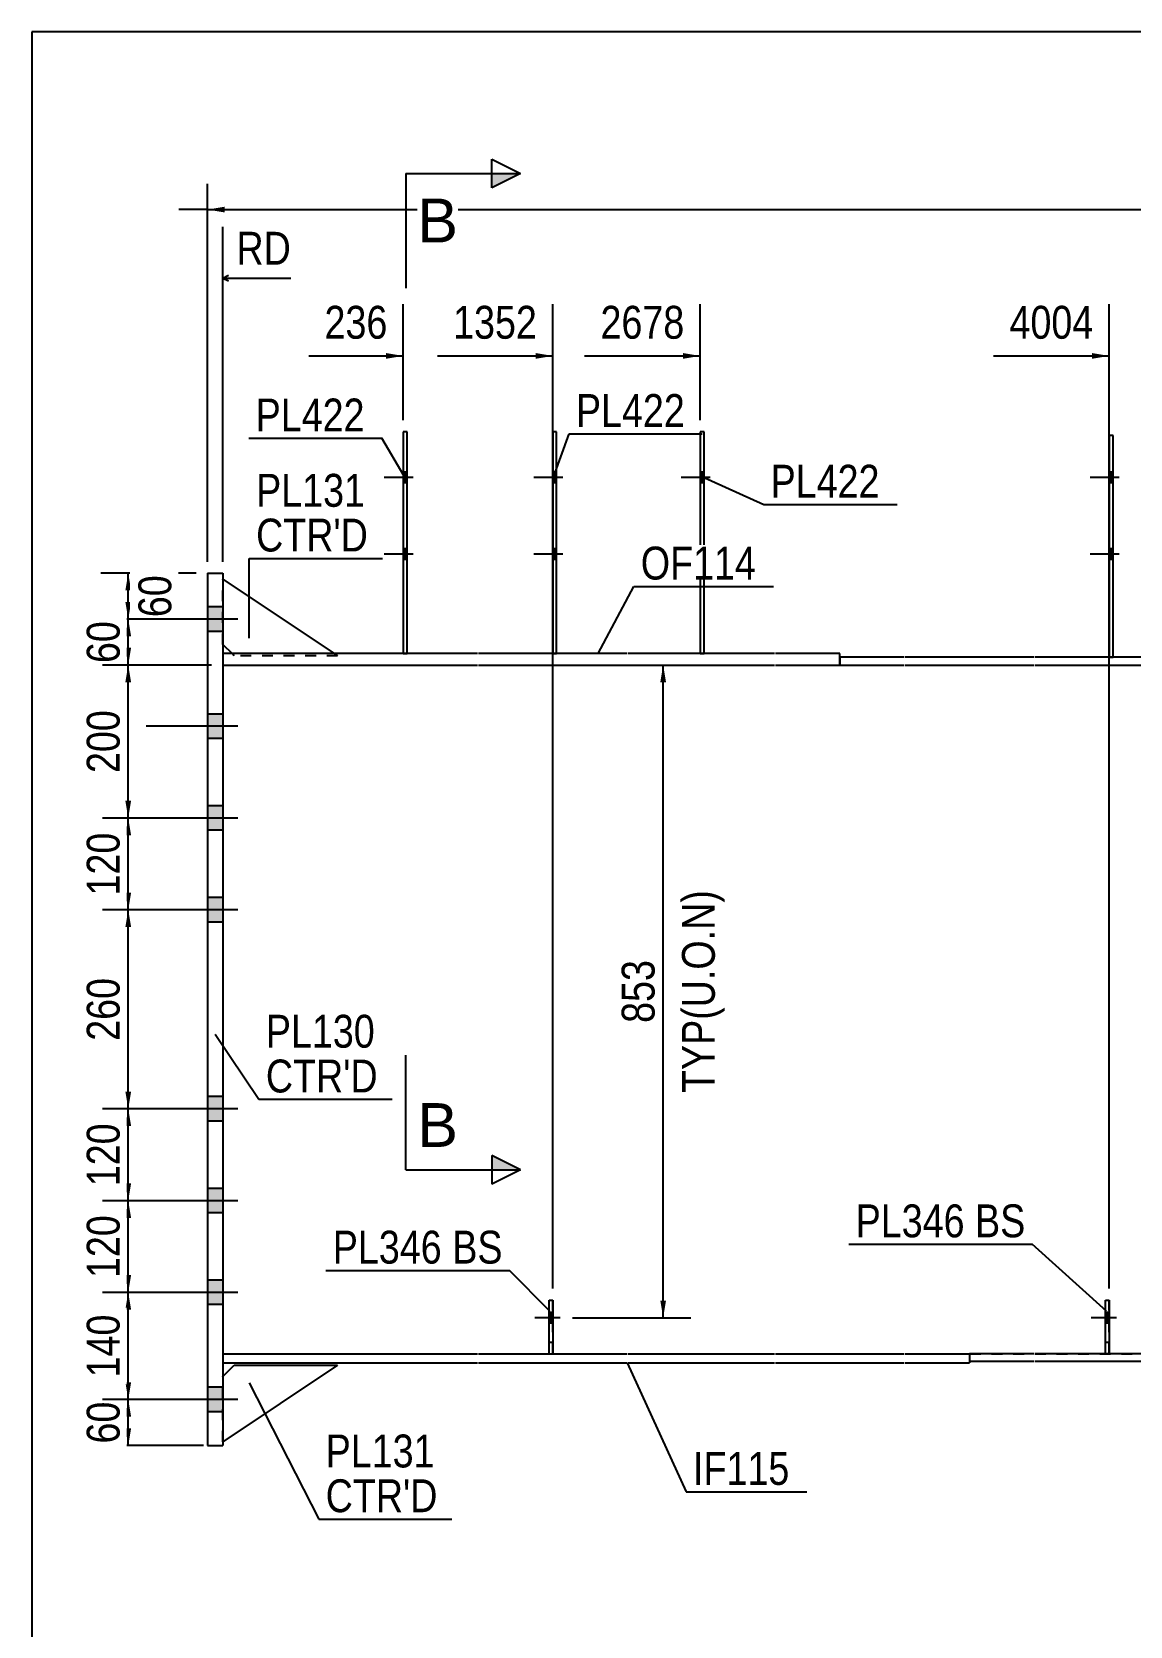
# Model space of a CAD drawing. Header units: millimetres. Extents: x -19 to 383, y -192 to 85.
# Drawn here: x -16.6 to 79, y -53.7 to 85.2 of the extents above; entities that cross this region are included whole.
import ezdxf

# ---------------------------------------------------------------- set-up
doc = ezdxf.new("R2010")
doc.units = ezdxf.units.MM
doc.linetypes.add('DXK_LINE_DOT1', pattern=[1.8814, 0.9407, -0.9407])
doc.linetypes.add('DXK_LINE_DOT2', pattern=[3.9198, 1.9599, -1.9599])
doc.styles.add('Arial', font='ARIAL.TTF', dxfattribs={"height": 0.2})
doc.styles.add('Arial Narrow', font='ARIALN.TTF', dxfattribs={"height": 0.2})

# ---------------------------------------------------------------- blocks, each defined once
blk = doc.blocks.new('Unknown-623515141-1211')
at = {"color": 5, "linetype": 'Continuous'}
for p, q in [((383.37, 85.16), (-16.63, 85.16)), ((-16.63, 85.16), (-16.63, -191.84))]:
    blk.add_line(p, q, dxfattribs=at)
blk = doc.blocks.new('Bolt-623515141-1239 - 1232')
at = {"linetype": 'Continuous'}
for points in [[(29.08, 45.87), (29.08, 46.8), (28.75, 46.8), (28.75, 45.87)], [(29.08, 45.87), (29.08, 46.8), (28.75, 46.8), (28.75, 45.87)], [(29.08, 39.2), (29.08, 40.13), (28.75, 40.13), (28.75, 39.2)], [(29.08, 39.2), (29.08, 40.13), (28.75, 40.13), (28.75, 39.2)]]:
    blk.add_hatch(color=3, dxfattribs=at).paths.add_polyline_path(points)
at = {"color": 3, "linetype": 'Continuous'}
for p, q in [((29.62, 46.33), (27.08, 46.33)), ((29.62, 46.33), (27.08, 46.33)), ((29.08, 46.8), (28.75, 46.8)), ((29.08, 46.8), (28.75, 46.8)), ((29.08, 45.87), (28.75, 45.87)), ((29.08, 45.87), (28.75, 45.87)), ((29.62, 39.67), (27.08, 39.67)), ((29.62, 39.67), (27.08, 39.67)), ((29.08, 40.13), (28.75, 40.13)), ((29.08, 40.13), (28.75, 40.13)), ((29.08, 39.2), (28.75, 39.2)), ((29.08, 39.2), (28.75, 39.2))]:
    blk.add_line(p, q, dxfattribs=at)
blk = doc.blocks.new('Part-623515141-1765 - 1232')
at = {"color": 2, "linetype": 'Continuous'}
for p, q in [((41.92, 50.33), (41.58, 50.33)), ((41.58, 50.33), (41.58, 31)), ((41.92, 31), (41.92, 50.33))]:
    blk.add_line(p, q, dxfattribs=at)
at = {"color": 7, "linetype": 'DXK_LINE_DOT1'}
blk.add_line((41.58, 31), (41.92, 31), dxfattribs=at)
blk = doc.blocks.new('Part-623515141-1701 - 1232')
at = {"color": 7, "linetype": 'DXK_LINE_DOT1'}
for p, q in [((76.88, -30), (76.88, -25.33)), ((76.88, -25.33), (77.22, -25.33)), ((77.22, -30), (77.22, -25.33))]:
    blk.add_line(p, q, dxfattribs=at)
blk = doc.blocks.new('Bolt-623515141-1238 - 1232')
at = {"linetype": 'Continuous'}
for points in [[(77.55, 45.87), (77.55, 46.8), (77.22, 46.8), (77.22, 45.87)], [(77.55, 45.87), (77.55, 46.8), (77.22, 46.8), (77.22, 45.87)], [(77.55, 39.2), (77.55, 40.13), (77.22, 40.13), (77.22, 39.2)], [(77.55, 39.2), (77.55, 40.13), (77.22, 40.13), (77.22, 39.2)]]:
    blk.add_hatch(color=3, dxfattribs=at).paths.add_polyline_path(points)
at = {"color": 3, "linetype": 'Continuous'}
for p, q in [((78.08, 46.33), (75.55, 46.33)), ((78.08, 46.33), (75.55, 46.33)), ((77.55, 46.8), (77.22, 46.8)), ((77.55, 46.8), (77.22, 46.8)), ((77.55, 45.87), (77.22, 45.87)), ((77.55, 45.87), (77.22, 45.87)), ((78.08, 39.67), (75.55, 39.67)), ((78.08, 39.67), (75.55, 39.67)), ((77.55, 40.13), (77.22, 40.13)), ((77.55, 40.13), (77.22, 40.13)), ((77.55, 39.2), (77.22, 39.2)), ((77.55, 39.2), (77.22, 39.2))]:
    blk.add_line(p, q, dxfattribs=at)
blk = doc.blocks.new('Bolt-623515141-1240 - 1232')
at = {"linetype": 'Continuous'}
for points in [[(-1.33, 35.07), (-1.33, 32.93), (0, 32.93), (0, 35.07)], [(-1.33, 35.07), (-1.33, 32.93), (0, 32.93), (0, 35.07)], [(-1.33, 25.73), (-1.33, 23.6), (0, 23.6), (0, 25.73)], [(-1.33, 25.73), (-1.33, 23.6), (0, 23.6), (0, 25.73)], [(-1.33, 17.73), (-1.33, 15.6), (0, 15.6), (0, 17.73)], [(-1.33, 17.73), (-1.33, 15.6), (0, 15.6), (0, 17.73)], [(-1.33, 9.73), (-1.33, 7.6), (0, 7.6), (0, 9.73)], [(-1.33, 9.73), (-1.33, 7.6), (0, 7.6), (0, 9.73)], [(-1.33, -7.6), (-1.33, -9.73), (0, -9.73), (0, -7.6)], [(-1.33, -7.6), (-1.33, -9.73), (0, -9.73), (0, -7.6)], [(-1.33, -15.6), (-1.33, -17.73), (0, -17.73), (0, -15.6)], [(-1.33, -15.6), (-1.33, -17.73), (0, -17.73), (0, -15.6)], [(-1.33, -23.6), (-1.33, -25.73), (0, -25.73), (0, -23.6)], [(-1.33, -23.6), (-1.33, -25.73), (0, -25.73), (0, -23.6)], [(-1.33, -32.93), (-1.33, -35.07), (0, -35.07), (0, -32.93)], [(-1.33, -32.93), (-1.33, -35.07), (0, -35.07), (0, -32.93)]]:
    blk.add_hatch(color=3, dxfattribs=at).paths.add_polyline_path(points)
at = {"color": 3, "linetype": 'Continuous'}
for p, q in [((0, 35.07), (-1.33, 35.07)), ((0, 35.07), (-1.33, 35.07)), ((1.32, 34), (-6.67, 34)), ((1.32, 34), (-6.67, 34)), ((0, 32.93), (-1.33, 32.93)), ((0, 32.93), (-1.33, 32.93)), ((0, 25.73), (-1.33, 25.73)), ((0, 25.73), (-1.33, 25.73)), ((1.32, 24.67), (-6.67, 24.67)), ((1.32, 24.67), (-6.67, 24.67)), ((0, 23.6), (-1.33, 23.6)), ((0, 23.6), (-1.33, 23.6)), ((0, 17.73), (-1.33, 17.73)), ((0, 17.73), (-1.33, 17.73)), ((1.32, 16.67), (-6.67, 16.67)), ((1.32, 16.67), (-6.67, 16.67)), ((0, 15.6), (-1.33, 15.6)), ((0, 15.6), (-1.33, 15.6)), ((0, 9.73), (-1.33, 9.73)), ((0, 9.73), (-1.33, 9.73)), ((1.32, 8.67), (-6.67, 8.67)), ((1.32, 8.67), (-6.67, 8.67)), ((0, 7.6), (-1.33, 7.6)), ((0, 7.6), (-1.33, 7.6)), ((0, -7.6), (-1.33, -7.6)), ((0, -7.6), (-1.33, -7.6)), ((1.32, -8.67), (-6.67, -8.67)), ((1.32, -8.67), (-6.67, -8.67)), ((0, -9.73), (-1.33, -9.73)), ((0, -9.73), (-1.33, -9.73)), ((1.32, -16.67), (-6.67, -16.67)), ((1.32, -16.67), (-6.67, -16.67)), ((0, -15.6), (-1.33, -15.6)), ((0, -15.6), (-1.33, -15.6)), ((0, -17.73), (-1.33, -17.73)), ((0, -17.73), (-1.33, -17.73)), ((0, -23.6), (-1.33, -23.6)), ((0, -23.6), (-1.33, -23.6)), ((1.32, -24.67), (-6.67, -24.67)), ((1.32, -24.67), (-6.67, -24.67)), ((0, -25.73), (-1.33, -25.73)), ((0, -25.73), (-1.33, -25.73)), ((0, -32.93), (-1.33, -32.93)), ((0, -32.93), (-1.33, -32.93)), ((1.32, -34), (-6.67, -34)), ((1.32, -34), (-6.67, -34)), ((0, -35.07), (-1.33, -35.07)), ((0, -35.07), (-1.33, -35.07))]:
    blk.add_line(p, q, dxfattribs=at)
blk = doc.blocks.new('Bolt-623515141-1824 - 1232')
at = {"linetype": 'Continuous'}
blk.add_hatch(color=3, dxfattribs=at).paths.add_polyline_path([(28.75, -27.33), (28.75, -26.4), (28.42, -26.4), (28.42, -27.33)])
at = {"color": 3, "linetype": 'Continuous'}
for p, q in [((29.38, -26.87), (27.18, -26.87)), ((28.75, -26.4), (28.42, -26.4)), ((28.75, -27.33), (28.42, -27.33))]:
    blk.add_line(p, q, dxfattribs=at)
blk = doc.blocks.new('Part-623515141-1711 - 1232')
at = {"color": 7, "linetype": 'DXK_LINE_DOT1'}
for p, q in [((28.42, -30), (28.42, -25.33)), ((28.42, -25.33), (28.75, -25.33)), ((28.75, -30), (28.75, -25.33))]:
    blk.add_line(p, q, dxfattribs=at)
blk = doc.blocks.new('Part-623515141-1265 - 1232')
at = {"color": 2, "linetype": 'Continuous'}
for p, q in [((22.18, 31), (0, 31)), ((35.22, 31), (22.28, 31)), ((48.05, 31), (35.32, 31)), ((53.75, 31), (48.15, 31)), ((53.75, 30), (53.75, 31)), ((0, 30), (22.18, 30)), ((22.28, 30), (35.22, 30)), ((35.32, 30), (48.05, 30)), ((48.15, 30), (53.75, 30))]:
    blk.add_line(p, q, dxfattribs=at)
at = {"color": 7, "linetype": 'DXK_LINE_DOT1'}
blk.add_line((0, 31), (0, 30), dxfattribs=at)
blk = doc.blocks.new('Part-623515141-1287 - 1232')
at = {"color": 2, "linetype": 'Continuous'}
for p, q in [((53.75, 30.67), (53.75, 30)), ((59.35, 30.67), (53.75, 30.67)), ((70.65, 30.67), (59.45, 30.67)), ((83.68, 30.67), (70.75, 30.67)), ((96.52, 30.67), (83.78, 30.67)), ((112.67, 30.67), (96.62, 30.67)), ((125.5, 30.67), (112.77, 30.67)), ((138.53, 30.67), (125.6, 30.67)), ((151.37, 30.67), (138.63, 30.67)), ((157.07, 30.67), (151.47, 30.67)), ((53.75, 30), (59.35, 30)), ((59.45, 30), (70.65, 30)), ((70.75, 30), (83.68, 30)), ((83.78, 30), (96.52, 30)), ((96.62, 30), (112.67, 30)), ((112.77, 30), (125.5, 30)), ((125.6, 30), (138.53, 30)), ((138.63, 30), (151.37, 30)), ((151.47, 30), (157.07, 30))]:
    blk.add_line(p, q, dxfattribs=at)
at = {"color": 7, "linetype": 'DXK_LINE_DOT1'}
blk.add_line((157.07, 30), (157.07, 30.67), dxfattribs=at)
blk = doc.blocks.new('Part-623515141-1706 - 1232')
at = {"color": 2, "linetype": 'Continuous'}
for p, q in [((28.42, -30), (28.42, -25.33)), ((28.42, -25.33), (28.75, -25.33)), ((28.75, -25.33), (28.75, -30))]:
    blk.add_line(p, q, dxfattribs=at)
at = {"color": 7, "linetype": 'DXK_LINE_DOT1'}
blk.add_line((28.42, -29), (28.75, -29), dxfattribs=at)
blk = doc.blocks.new('Part-623515141-1760 - 1232')
at = {"color": 2, "linetype": 'Continuous'}
for p, q in [((16.05, 50.33), (15.72, 50.33)), ((15.72, 50.33), (15.72, 31)), ((16.05, 31), (16.05, 50.33))]:
    blk.add_line(p, q, dxfattribs=at)
at = {"color": 7, "linetype": 'DXK_LINE_DOT1'}
blk.add_line((15.72, 31), (16.05, 31), dxfattribs=at)
blk = doc.blocks.new('Part-623515141-1696 - 1232')
at = {"color": 2, "linetype": 'Continuous'}
for p, q in [((76.88, -30), (76.88, -25.33)), ((76.88, -25.33), (77.22, -25.33)), ((77.22, -25.33), (77.22, -30))]:
    blk.add_line(p, q, dxfattribs=at)
at = {"color": 7, "linetype": 'DXK_LINE_DOT1'}
blk.add_line((76.88, -29), (77.22, -29), dxfattribs=at)
blk = doc.blocks.new('Part-623515141-1397 - 1232')
at = {"color": 2, "linetype": 'Continuous'}
for p, q in [((0, -30), (22.18, -30)), ((22.28, -30), (35.22, -30)), ((35.32, -30), (48.05, -30)), ((48.15, -30), (59.35, -30)), ((59.45, -30), (65.05, -30)), ((65.05, -30), (65.05, -30.8)), ((0, -30.8), (22.18, -30.8)), ((22.28, -30.8), (35.22, -30.8)), ((35.32, -30.8), (48.05, -30.8)), ((48.15, -30.8), (59.35, -30.8)), ((59.45, -30.8), (65.05, -30.8))]:
    blk.add_line(p, q, dxfattribs=at)
at = {"color": 7, "linetype": 'DXK_LINE_DOT1'}
blk.add_line((0, -30), (0, -30.8), dxfattribs=at)
blk = doc.blocks.new('Part-623515141-1419 - 1232')
at = {"color": 2, "linetype": 'Continuous'}
for p, q in [((70.65, -30), (65.05, -30)), ((65.05, -30), (65.05, -30.67)), ((83.68, -30), (70.75, -30)), ((96.52, -30), (83.78, -30)), ((112.67, -30), (96.62, -30)), ((125.5, -30), (112.77, -30)), ((138.53, -30), (125.6, -30)), ((151.37, -30), (138.63, -30)), ((163.73, -30), (151.47, -30)), ((163.73, -30), (170.4, -30.71)), ((70.65, -30.67), (65.05, -30.67)), ((83.68, -30.67), (70.75, -30.67)), ((96.52, -30.67), (83.78, -30.67)), ((112.67, -30.67), (96.62, -30.67)), ((125.5, -30.67), (112.77, -30.67)), ((138.53, -30.67), (125.6, -30.67)), ((151.37, -30.67), (138.63, -30.67)), ((163.7, -30.67), (151.47, -30.67)), ((170.33, -31.38), (163.7, -30.67))]:
    blk.add_line(p, q, dxfattribs=at)
at = {"color": 7, "linetype": 'DXK_LINE_DOT1'}
blk.add_line((170.4, -30.71), (170.33, -31.38), dxfattribs=at)
blk = doc.blocks.new('Part-623515141-1581 - 1232')
at = {"color": 2, "linetype": 'Continuous'}
for p, q in [((-1.33, 38), (0, 38)), ((-1.33, 38), (-1.33, -38)), ((0, 38), (0, -38)), ((-1.33, -38), (0, -38))]:
    blk.add_line(p, q, dxfattribs=at)
blk = doc.blocks.new('Part-623515141-1610 - 1232')
at = {"color": 2, "linetype": 'Continuous'}
for p, q in [((10, -31), (0, -37.67)), ((0, -32), (1, -31)), ((1, -31), (10, -31))]:
    blk.add_line(p, q, dxfattribs=at)
at = {"color": 7, "linetype": 'DXK_LINE_DOT1'}
blk.add_line((0, -37.67), (0, -32), dxfattribs=at)
blk = doc.blocks.new('Bolt-623515141-1820 - 1232')
at = {"linetype": 'Continuous'}
for points in [[(16.05, 45.87), (16.05, 46.8), (15.72, 46.8), (15.72, 45.87)], [(16.05, 45.87), (16.05, 46.8), (15.72, 46.8), (15.72, 45.87)], [(16.05, 39.2), (16.05, 40.13), (15.72, 40.13), (15.72, 39.2)], [(16.05, 39.2), (16.05, 40.13), (15.72, 40.13), (15.72, 39.2)]]:
    blk.add_hatch(color=3, dxfattribs=at).paths.add_polyline_path(points)
at = {"color": 3, "linetype": 'Continuous'}
for p, q in [((16.58, 46.33), (14.05, 46.33)), ((16.58, 46.33), (14.05, 46.33)), ((16.05, 46.8), (15.72, 46.8)), ((16.05, 46.8), (15.72, 46.8)), ((16.05, 45.87), (15.72, 45.87)), ((16.05, 45.87), (15.72, 45.87)), ((16.58, 39.67), (14.05, 39.67)), ((16.58, 39.67), (14.05, 39.67)), ((16.05, 40.13), (15.72, 40.13)), ((16.05, 40.13), (15.72, 40.13)), ((16.05, 39.2), (15.72, 39.2)), ((16.05, 39.2), (15.72, 39.2))]:
    blk.add_line(p, q, dxfattribs=at)
blk = doc.blocks.new('Part-623515141-1627 - 1232')
at = {"color": 7, "linetype": 'DXK_LINE_DOT1'}
for p, q in [((0, 30), (0, -30)), ((0, 30), (22.18, 30)), ((22.28, 30), (35.22, 30)), ((35.32, 30), (48.05, 30)), ((48.15, 30), (59.35, 30)), ((59.45, 30), (70.65, 30)), ((70.75, 30), (83.68, 30)), ((83.78, 30), (96.52, 30)), ((96.62, 30), (102.22, 30)), ((0, -30), (22.18, -30)), ((22.28, -30), (35.22, -30)), ((35.32, -30), (48.05, -30)), ((48.15, -30), (59.35, -30)), ((59.45, -30), (70.65, -30)), ((70.75, -30), (83.68, -30)), ((83.78, -30), (96.52, -30)), ((96.62, -30), (102.22, -30))]:
    blk.add_line(p, q, dxfattribs=at)
at = {"color": 2, "linetype": 'Continuous'}
blk.add_line((102.22, 30), (102.22, -30), dxfattribs=at)
blk = doc.blocks.new('Part-623515141-1812 - 1232')
at = {"color": 2, "linetype": 'Continuous'}
for p, q in [((77.55, 50), (77.22, 50)), ((77.22, 50), (77.22, 30.67)), ((77.55, 30.67), (77.55, 50))]:
    blk.add_line(p, q, dxfattribs=at)
at = {"color": 7, "linetype": 'DXK_LINE_DOT1'}
blk.add_line((77.22, 30.67), (77.55, 30.67), dxfattribs=at)
blk = doc.blocks.new('Part-623515141-1817 - 1232')
at = {"color": 2, "linetype": 'Continuous'}
for p, q in [((29.08, 50.33), (28.75, 50.33)), ((28.75, 50.33), (28.75, 31)), ((29.08, 31), (29.08, 50.33))]:
    blk.add_line(p, q, dxfattribs=at)
at = {"color": 7, "linetype": 'DXK_LINE_DOT1'}
blk.add_line((28.75, 31), (29.08, 31), dxfattribs=at)
blk = doc.blocks.new('Bolt-623515141-1819 - 1232')
at = {"linetype": 'Continuous'}
for points in [[(41.92, 45.87), (41.92, 46.8), (41.58, 46.8), (41.58, 45.87)], [(41.92, 45.87), (41.92, 46.8), (41.58, 46.8), (41.58, 45.87)], [(41.92, 39.2), (41.92, 40.13), (41.58, 40.13), (41.58, 39.2)], [(41.92, 39.2), (41.92, 40.13), (41.58, 40.13), (41.58, 39.2)]]:
    blk.add_hatch(color=3, dxfattribs=at).paths.add_polyline_path(points)
at = {"color": 3, "linetype": 'Continuous'}
for p, q in [((42.45, 46.33), (39.92, 46.33)), ((42.45, 46.33), (39.92, 46.33)), ((41.92, 46.8), (41.58, 46.8)), ((41.92, 46.8), (41.58, 46.8)), ((41.92, 45.87), (41.58, 45.87)), ((41.92, 45.87), (41.58, 45.87)), ((42.45, 39.67), (39.92, 39.67)), ((42.45, 39.67), (39.92, 39.67)), ((41.92, 40.13), (41.58, 40.13)), ((41.92, 40.13), (41.58, 40.13)), ((41.92, 39.2), (41.58, 39.2)), ((41.92, 39.2), (41.58, 39.2))]:
    blk.add_line(p, q, dxfattribs=at)
blk = doc.blocks.new('Bolt-623515141-1823 - 1232')
at = {"color": 3, "linetype": 'DXK_LINE_DOT2'}
for p, q in [((29.38, -26.87), (27.18, -26.87)), ((28.75, -26.4), (28.42, -26.4)), ((28.75, -27.33), (28.42, -27.33))]:
    blk.add_line(p, q, dxfattribs=at)
blk = doc.blocks.new('Bolt-623515141-1825 - 1232')
at = {"color": 3, "linetype": 'DXK_LINE_DOT2'}
for p, q in [((77.85, -26.87), (75.65, -26.87)), ((77.22, -26.4), (76.88, -26.4)), ((77.22, -27.33), (76.88, -27.33))]:
    blk.add_line(p, q, dxfattribs=at)
blk = doc.blocks.new('Bolt-623515141-1826 - 1232')
at = {"linetype": 'Continuous'}
blk.add_hatch(color=3, dxfattribs=at).paths.add_polyline_path([(77.22, -27.33), (77.22, -26.4), (76.88, -26.4), (76.88, -27.33)])
at = {"color": 3, "linetype": 'Continuous'}
for p, q in [((77.85, -26.87), (75.65, -26.87)), ((77.22, -26.4), (76.88, -26.4)), ((77.22, -27.33), (76.88, -27.33))]:
    blk.add_line(p, q, dxfattribs=at)
blk = doc.blocks.new('Part-623515141-7528 - 1232')
at = {"color": 2, "linetype": 'Continuous'}
for p, q in [((0, 37.47), (9.7, 31)), ((0, 31.8), (0.8, 31))]:
    blk.add_line(p, q, dxfattribs=at)
at = {"color": 7, "linetype": 'DXK_LINE_DOT1'}
for p, q in [((0, 31.8), (0, 37.47)), ((1, 30.8), (0.8, 31)), ((10, 30.8), (1, 30.8)), ((9.7, 31), (10, 30.8))]:
    blk.add_line(p, q, dxfattribs=at)
blk = doc.blocks.new('StraightDimension-623515141-2112 - 1232')
at = {"linetype": 'Continuous'}
for points in [[(-8.49, -35.5), (-8.24, -34), (-7.99, -35.5)], [(-7.99, -36.5), (-8.24, -38), (-8.49, -36.5)]]:
    blk.add_hatch(color=7, dxfattribs=at).paths.add_polyline_path(points)
at = {"color": 7, "linetype": 'Continuous'}
for p, q in [((-1, -34), (-10.49, -34)), ((-8.24, -38), (-8.24, -34)), ((-1.67, -38), (-10.49, -38))]:
    blk.add_line(p, q, dxfattribs=at)
at = {"color": 0}
blk.add_wipeout([(-8.39, -33.57), (-12.59, -33.57), (-12.59, -38.43), (-8.39, -38.43)], dxfattribs=at)
at = {"color": 3, "style": 'Arial Narrow'}
blk.add_text('60', height=2.863, rotation=90.0002, dxfattribs=at).set_placement((-8.99, -37.83))
blk = doc.blocks.new('StraightDimension-623515141-2111 - 1232')
at = {"linetype": 'Continuous'}
for points in [[(-8.49, -26.16), (-8.24, -24.66), (-7.99, -26.16)], [(-7.99, -32.5), (-8.24, -34), (-8.49, -32.5)]]:
    blk.add_hatch(color=7, dxfattribs=at).paths.add_polyline_path(points)
at = {"color": 7, "linetype": 'Continuous'}
for p, q in [((-1, -24.66), (-10.49, -24.66)), ((-8.24, -34), (-8.24, -24.66)), ((-1, -34), (-10.49, -34))]:
    blk.add_line(p, q, dxfattribs=at)
at = {"color": 0}
blk.add_wipeout([(-8.39, -25.99), (-12.59, -25.99), (-12.59, -32.67), (-8.39, -32.67)], dxfattribs=at)
at = {"color": 3, "style": 'Arial Narrow'}
blk.add_text('140', height=2.863, rotation=90.0002, dxfattribs=at).set_placement((-8.99, -32.07))
blk = doc.blocks.new('StraightDimension-623515141-2067 - 1232')
at = {"linetype": 'Continuous'}
for points in [[(38.11, 28.5), (38.36, 30), (38.61, 28.5)], [(38.61, -25.37), (38.36, -26.87), (38.11, -25.37)]]:
    blk.add_hatch(color=7, dxfattribs=at).paths.add_polyline_path(points)
at = {"color": 7, "linetype": 'Continuous'}
for p, q in [((30.48, 30), (40.76, 30)), ((38.36, -26.87), (38.36, 30)), ((30.47, -26.87), (40.76, -26.87))]:
    blk.add_line(p, q, dxfattribs=at)
at = {"color": 0, "linetype": 'Continuous'}
blk.add_wipeout([(43.46, 11.02), (39.26, 11.02), (39.26, -7.89), (43.46, -7.89)], dxfattribs=at)
at = {"color": 3, "linetype": 'Continuous', "style": 'Arial Narrow'}
blk.add_text('TYP(U.O.N)', height=2.863, rotation=90.0002, dxfattribs=at).set_placement((42.86, -7.29))
at = {"color": 0}
blk.add_wipeout([(38.21, 4.91), (34.01, 4.91), (34.01, -1.78), (38.21, -1.78)], dxfattribs=at)
at = {"color": 3, "style": 'Arial Narrow'}
blk.add_text('853', height=2.863, rotation=90.0002, dxfattribs=at).set_placement((37.61, -1.18))
blk = doc.blocks.new('StraightDimension-623515141-2104 - 1232')
at = {"linetype": 'Continuous'}
for points in [[(-8.49, 36.5), (-8.24, 38), (-7.99, 36.5)], [(-7.99, 35.5), (-8.24, 34), (-8.49, 35.5)]]:
    blk.add_hatch(color=7, dxfattribs=at).paths.add_polyline_path(points)
at = {"color": 7, "linetype": 'Continuous'}
for p, q in [((-2.33, 38), (-10.64, 38)), ((-8.24, 34), (-8.24, 38)), ((-1, 34), (-10.64, 34))]:
    blk.add_line(p, q, dxfattribs=at)
at = {"color": 0}
blk.add_wipeout([(-3.89, 38.43), (-8.09, 38.43), (-8.09, 33.57), (-3.89, 33.57)], dxfattribs=at)
at = {"color": 3, "style": 'Arial Narrow'}
blk.add_text('60', height=2.863, rotation=90.0002, dxfattribs=at).set_placement((-4.49, 34.17))
blk = doc.blocks.new('StraightDimension-623515141-2105 - 1232')
at = {"linetype": 'Continuous'}
for points in [[(-8.49, 32.5), (-8.24, 34), (-7.99, 32.5)], [(-7.99, 31.5), (-8.24, 30), (-8.49, 31.5)]]:
    blk.add_hatch(color=7, dxfattribs=at).paths.add_polyline_path(points)
at = {"color": 7, "linetype": 'Continuous'}
for p, q in [((-1, 34), (-10.49, 34)), ((-8.24, 30), (-8.24, 34)), ((-1, 30), (-10.49, 30))]:
    blk.add_line(p, q, dxfattribs=at)
at = {"color": 0}
blk.add_wipeout([(-8.39, 34.43), (-12.59, 34.43), (-12.59, 29.57), (-8.39, 29.57)], dxfattribs=at)
at = {"color": 3, "style": 'Arial Narrow'}
blk.add_text('60', height=2.863, rotation=90.0002, dxfattribs=at).set_placement((-8.99, 30.17))
blk = doc.blocks.new('StraightDimension-623515141-2106 - 1232')
at = {"linetype": 'Continuous'}
for points in [[(-8.49, 28.5), (-8.24, 30), (-7.99, 28.5)], [(-7.99, 18.17), (-8.24, 16.67), (-8.49, 18.17)]]:
    blk.add_hatch(color=7, dxfattribs=at).paths.add_polyline_path(points)
at = {"color": 7, "linetype": 'Continuous'}
for p, q in [((-1, 30), (-10.49, 30)), ((-8.24, 16.67), (-8.24, 30)), ((-1, 16.67), (-10.49, 16.67))]:
    blk.add_line(p, q, dxfattribs=at)
at = {"color": 0}
blk.add_wipeout([(-8.39, 26.68), (-12.59, 26.68), (-12.59, 19.99), (-8.39, 19.99)], dxfattribs=at)
at = {"color": 3, "style": 'Arial Narrow'}
blk.add_text('200', height=2.863, rotation=90.0002, dxfattribs=at).set_placement((-8.99, 20.59))
blk = doc.blocks.new('StraightDimension-623515141-2107 - 1232')
at = {"linetype": 'Continuous'}
for points in [[(-8.49, 15.17), (-8.24, 16.67), (-7.99, 15.17)], [(-7.99, 10.17), (-8.24, 8.67), (-8.49, 10.17)]]:
    blk.add_hatch(color=7, dxfattribs=at).paths.add_polyline_path(points)
at = {"color": 7, "linetype": 'Continuous'}
for p, q in [((-1, 16.67), (-10.49, 16.67)), ((-8.24, 8.67), (-8.24, 16.67)), ((-1, 8.67), (-10.49, 8.67))]:
    blk.add_line(p, q, dxfattribs=at)
at = {"color": 0}
blk.add_wipeout([(-8.39, 16.01), (-12.59, 16.01), (-12.59, 9.32), (-8.39, 9.32)], dxfattribs=at)
at = {"color": 3, "style": 'Arial Narrow'}
blk.add_text('120', height=2.863, rotation=90.0002, dxfattribs=at).set_placement((-8.99, 9.92))
blk = doc.blocks.new('StraightDimension-623515141-2108 - 1232')
at = {"linetype": 'Continuous'}
for points in [[(-8.49, 7.17), (-8.24, 8.67), (-7.99, 7.17)], [(-7.99, -7.17), (-8.24, -8.67), (-8.49, -7.17)]]:
    blk.add_hatch(color=7, dxfattribs=at).paths.add_polyline_path(points)
at = {"color": 7, "linetype": 'Continuous'}
for p, q in [((-1, 8.67), (-10.49, 8.67)), ((-8.24, -8.67), (-8.24, 8.67)), ((-1, -8.67), (-10.49, -8.67))]:
    blk.add_line(p, q, dxfattribs=at)
at = {"color": 0}
blk.add_wipeout([(-8.39, 3.34), (-12.59, 3.34), (-12.59, -3.34), (-8.39, -3.34)], dxfattribs=at)
at = {"color": 3, "style": 'Arial Narrow'}
blk.add_text('260', height=2.863, rotation=90.0002, dxfattribs=at).set_placement((-8.99, -2.74))
blk = doc.blocks.new('StraightDimension-623515141-2109 - 1232')
at = {"linetype": 'Continuous'}
for points in [[(-8.49, -10.17), (-8.24, -8.67), (-7.99, -10.17)], [(-7.99, -15.17), (-8.24, -16.67), (-8.49, -15.17)]]:
    blk.add_hatch(color=7, dxfattribs=at).paths.add_polyline_path(points)
at = {"color": 7, "linetype": 'Continuous'}
for p, q in [((-1, -8.67), (-10.49, -8.67)), ((-8.24, -16.67), (-8.24, -8.67)), ((-1, -16.67), (-10.49, -16.67))]:
    blk.add_line(p, q, dxfattribs=at)
at = {"color": 0}
blk.add_wipeout([(-8.39, -9.32), (-12.59, -9.32), (-12.59, -16.01), (-8.39, -16.01)], dxfattribs=at)
at = {"color": 3, "style": 'Arial Narrow'}
blk.add_text('120', height=2.863, rotation=90.0002, dxfattribs=at).set_placement((-8.99, -15.41))
blk = doc.blocks.new('StraightDimension-623515141-2110 - 1232')
at = {"linetype": 'Continuous'}
for points in [[(-8.49, -18.17), (-8.24, -16.67), (-7.99, -18.17)], [(-7.99, -23.16), (-8.24, -24.66), (-8.49, -23.16)]]:
    blk.add_hatch(color=7, dxfattribs=at).paths.add_polyline_path(points)
at = {"color": 7, "linetype": 'Continuous'}
for p, q in [((-1, -16.67), (-10.49, -16.67)), ((-8.24, -24.66), (-8.24, -16.67)), ((-1, -24.66), (-10.49, -24.66))]:
    blk.add_line(p, q, dxfattribs=at)
at = {"color": 0}
blk.add_wipeout([(-8.39, -17.32), (-12.59, -17.32), (-12.59, -24.01), (-8.39, -24.01)], dxfattribs=at)
at = {"color": 3, "style": 'Arial Narrow'}
blk.add_text('120', height=2.863, rotation=90.0002, dxfattribs=at).set_placement((-8.99, -23.41))
blk = doc.blocks.new('StraightDimension-623515141-2388 - 1232')
at = {"linetype": 'Continuous'}
blk.add_hatch(color=7, dxfattribs=at).paths.add_polyline_path([(0.17, 69.43), (-1.33, 69.68), (0.17, 69.93)])
at = {"color": 7, "linetype": 'Continuous'}
for p, q in [((-1.33, 39), (-1.33, 71.93)), ((-1.33, 69.68), (-3.83, 69.68)), ((-1.33, 69.68), (365.97, 69.68))]:
    blk.add_line(p, q, dxfattribs=at)
blk = doc.blocks.new('StraightDimension-623515141-9868 - 1232')
at = {"linetype": 'Continuous'}
blk.add_hatch(color=7, dxfattribs=at).paths.add_polyline_path([(75.72, 57.18), (77.22, 56.93), (75.72, 56.68)])
at = {"color": 7, "linetype": 'Continuous'}
for p, q in [((77.22, -24.33), (77.22, 61.43)), ((67.15, 56.93), (77.22, 56.93))]:
    blk.add_line(p, q, dxfattribs=at)
at = {"color": 0}
blk.add_wipeout([(76.44, 57.83), (76.44, 62.03), (67.93, 62.03), (67.93, 57.83)], dxfattribs=at)
at = {"color": 3, "style": 'Arial Narrow'}
blk.add_text('4004', height=2.863, dxfattribs=at).set_placement((68.53, 58.43))
blk = doc.blocks.new('StraightDimension-623515141-9869 - 1232')
at = {"linetype": 'Continuous'}
blk.add_hatch(color=7, dxfattribs=at).paths.add_polyline_path([(40.08, 57.18), (41.58, 56.93), (40.08, 56.68)])
at = {"color": 7, "linetype": 'Continuous'}
for p, q in [((41.58, 51.33), (41.58, 61.43)), ((31.52, 56.93), (41.58, 56.93))]:
    blk.add_line(p, q, dxfattribs=at)
at = {"color": 0}
blk.add_wipeout([(40.81, 57.83), (40.81, 62.03), (32.3, 62.03), (32.3, 57.83)], dxfattribs=at)
at = {"color": 3, "style": 'Arial Narrow'}
blk.add_text('2678', height=2.863, dxfattribs=at).set_placement((32.9, 58.43))
blk = doc.blocks.new('StraightDimension-623515141-9870 - 1232')
at = {"linetype": 'Continuous'}
blk.add_hatch(color=7, dxfattribs=at).paths.add_polyline_path([(27.25, 57.18), (28.75, 56.93), (27.25, 56.68)])
at = {"color": 7, "linetype": 'Continuous'}
for p, q in [((28.75, -24.33), (28.75, 61.43)), ((18.69, 56.93), (28.75, 56.93))]:
    blk.add_line(p, q, dxfattribs=at)
at = {"color": 0}
blk.add_wipeout([(27.98, 57.83), (27.98, 62.03), (19.46, 62.03), (19.46, 57.83)], dxfattribs=at)
at = {"color": 3, "style": 'Arial Narrow'}
blk.add_text('1352', height=2.863, dxfattribs=at).set_placement((20.06, 58.43))
blk = doc.blocks.new('StraightDimension-623515141-9871 - 1232')
at = {"linetype": 'Continuous'}
blk.add_hatch(color=7, dxfattribs=at).paths.add_polyline_path([(14.22, 57.18), (15.72, 56.93), (14.22, 56.68)])
at = {"color": 7, "linetype": 'Continuous'}
for p, q in [((15.72, 51.33), (15.72, 61.43)), ((7.48, 56.93), (15.72, 56.93))]:
    blk.add_line(p, q, dxfattribs=at)
at = {"color": 0, "linetype": 'Continuous'}
blk.add_wipeout([(6.53, 64.28), (6.53, 68.48), (0.59, 68.48), (0.59, 64.28)], dxfattribs=at)
at = {"color": 7, "linetype": 'Continuous'}
for p, q in [((0, 39), (0, 68.18)), ((0.5, 63.93), (0, 63.68)), ((0.5, 63.43), (0, 63.68)), ((5.93, 63.68), (0, 63.68))]:
    blk.add_line(p, q, dxfattribs=at)
at = {"color": 3, "linetype": 'Continuous', "style": 'Arial Narrow'}
blk.add_text('RD', height=2.863, dxfattribs=at).set_placement((1.19, 64.88))
at = {"color": 0}
blk.add_wipeout([(14.94, 57.83), (14.94, 62.03), (8.26, 62.03), (8.26, 57.83)], dxfattribs=at)
at = {"color": 3, "style": 'Arial Narrow'}
blk.add_text('236', height=2.863, dxfattribs=at).set_placement((8.86, 58.43))
blk = doc.blocks.new('Mark-623515141-1260 - 1232')
at = {"color": 0}
blk.add_wipeout([(46.46, 37.45), (46.46, 40.45), (36.41, 40.45), (36.41, 37.45)], dxfattribs=at)
blk.add_wipeout([(46.46, 37.45), (46.46, 40.45), (36.41, 40.45), (36.41, 37.45)], dxfattribs=at)
at = {"color": 7, "linetype": 'Continuous'}
for p, q in [((32.69, 31), (35.81, 36.85)), ((35.81, 36.85), (47.96, 36.85))]:
    blk.add_line(p, q, dxfattribs=at)
at = {"color": 3, "style": 'Arial Narrow'}
blk.add_text('OF114', height=2.863, dxfattribs=at).set_placement((36.41, 37.45))
blk = doc.blocks.new('Mark-623515141-1813 - 1232')
at = {"color": 0}
blk.add_wipeout([(40.26, 50.74), (40.26, 53.74), (30.76, 53.74), (30.76, 50.74)], dxfattribs=at)
blk.add_wipeout([(40.26, 50.74), (40.26, 53.74), (30.76, 53.74), (30.76, 50.74)], dxfattribs=at)
at = {"color": 7, "linetype": 'Continuous'}
for p, q in [((28.84, 46.44), (30.16, 50.14)), ((30.16, 50.14), (41.76, 50.14))]:
    blk.add_line(p, q, dxfattribs=at)
at = {"color": 3, "style": 'Arial Narrow'}
blk.add_text('PL422', height=2.863, dxfattribs=at).set_placement((30.76, 50.74))
blk = doc.blocks.new('Mark-623515141-1393 - 1232')
at = {"color": 0}
blk.add_wipeout([(49.36, -41.43), (49.36, -38.43), (40.96, -38.43), (40.96, -41.43)], dxfattribs=at)
blk.add_wipeout([(49.36, -41.43), (49.36, -38.43), (40.96, -38.43), (40.96, -41.43)], dxfattribs=at)
at = {"color": 7, "linetype": 'Continuous'}
for p, q in [((35.22, -30.8), (40.36, -42.03)), ((40.36, -42.03), (50.86, -42.03))]:
    blk.add_line(p, q, dxfattribs=at)
at = {"color": 3, "style": 'Arial Narrow'}
blk.add_text('IF115', height=2.863, dxfattribs=at).set_placement((40.96, -41.43))
blk = doc.blocks.new('Mark-623515141-1577 - 1232')
at = {"color": 0}
for points in [[(13.26, -3.34), (13.26, -0.34), (3.75, -0.34), (3.75, -3.34)], [(13.51, -7.24), (13.51, -4.24), (3.75, -4.24), (3.75, -7.24)]]:
    blk.add_wipeout(points, dxfattribs=at)
for points in [[(13.26, -3.34), (13.26, -0.34), (3.75, -0.34), (3.75, -3.34)], [(13.51, -7.24), (13.51, -4.24), (3.75, -4.24), (3.75, -7.24)]]:
    blk.add_wipeout(points, dxfattribs=at)
at = {"color": 7, "linetype": 'Continuous'}
for p, q in [((-0.66, -2.17), (3.15, -7.84)), ((3.15, -7.84), (14.76, -7.84))]:
    blk.add_line(p, q, dxfattribs=at)
at = {"color": 3, "style": 'Arial Narrow'}
blk.add_text('PL130', height=2.863, dxfattribs=at).set_placement((3.75, -3.34))
at = {"color": 1, "style": 'Arial Narrow'}
blk.add_text("CTR'D", height=2.863, dxfattribs=at).set_placement((3.75, -7.24))
blk = doc.blocks.new('Mark-623515141-1606 - 1232')
at = {"color": 0}
for points in [[(18.46, -39.91), (18.46, -36.91), (8.96, -36.91), (8.96, -39.91)], [(18.71, -43.81), (18.71, -40.81), (8.96, -40.81), (8.96, -43.81)]]:
    blk.add_wipeout(points, dxfattribs=at)
for points in [[(18.46, -39.91), (18.46, -36.91), (8.96, -36.91), (8.96, -39.91)], [(18.71, -43.81), (18.71, -40.81), (8.96, -40.81), (8.96, -43.81)]]:
    blk.add_wipeout(points, dxfattribs=at)
at = {"color": 7, "linetype": 'Continuous'}
for p, q in [((2.3, -32.54), (8.36, -44.41)), ((8.36, -44.41), (19.96, -44.41))]:
    blk.add_line(p, q, dxfattribs=at)
at = {"color": 3, "style": 'Arial Narrow'}
blk.add_text('PL131', height=2.863, dxfattribs=at).set_placement((8.96, -39.91))
at = {"color": 1, "style": 'Arial Narrow'}
blk.add_text("CTR'D", height=2.863, dxfattribs=at).set_placement((8.96, -43.81))
blk = doc.blocks.new('Mark-623515141-1756 - 1232')
at = {"color": 7, "linetype": 'Continuous'}
blk.add_line((15.8, 46.44), (13.86, 49.75), dxfattribs=at)
at = {"color": 0}
blk.add_wipeout([(12.36, 50.35), (12.36, 53.35), (2.86, 53.35), (2.86, 50.35)], dxfattribs=at)
blk.add_wipeout([(12.36, 50.35), (12.36, 53.35), (2.86, 53.35), (2.86, 50.35)], dxfattribs=at)
at = {"color": 7, "linetype": 'Continuous'}
blk.add_line((2.26, 49.75), (13.86, 49.75), dxfattribs=at)
at = {"color": 3, "style": 'Arial Narrow'}
blk.add_text('PL422', height=2.863, dxfattribs=at).set_placement((2.86, 50.35))
blk = doc.blocks.new('Mark-623515141-1761 - 1232')
at = {"color": 0}
blk.add_wipeout([(57.23, 44.58), (57.23, 47.58), (47.72, 47.58), (47.72, 44.58)], dxfattribs=at)
blk.add_wipeout([(57.23, 44.58), (57.23, 47.58), (47.72, 47.58), (47.72, 44.58)], dxfattribs=at)
at = {"color": 7, "linetype": 'Continuous'}
for p, q in [((41.67, 46.44), (47.12, 43.98)), ((47.12, 43.98), (58.73, 43.98))]:
    blk.add_line(p, q, dxfattribs=at)
at = {"color": 3, "style": 'Arial Narrow'}
blk.add_text('PL422', height=2.863, dxfattribs=at).set_placement((47.72, 44.58))
blk = doc.blocks.new('SectionMark-623515141-2398 - 1232')
at = {"linetype": 'Continuous'}
for points in [[(23.43, 71.57), (23.43, 72.82), (25.93, 72.82)], [(23.43, -13.99), (23.43, -12.74), (25.93, -13.99)]]:
    blk.add_hatch(color=30, dxfattribs=at).paths.add_polyline_path(points)
at = {"color": 30, "linetype": 'Continuous'}
for p, q in [((23.43, 71.57), (23.43, 74.07)), ((23.43, 74.07), (25.93, 72.82)), ((15.93, 72.82), (15.93, 62.82)), ((15.93, 72.82), (25.93, 72.82)), ((25.93, 72.82), (23.43, 71.57)), ((15.93, -13.99), (15.93, -3.99)), ((25.93, -13.99), (23.43, -12.74)), ((23.43, -12.74), (23.43, -15.24)), ((15.93, -13.99), (25.93, -13.99)), ((25.93, -13.99), (23.43, -15.24))]:
    blk.add_line(p, q, dxfattribs=at)
at = {"color": 0, "linetype": 'Continuous'}
for points in [[(20.49, 66.82), (20.49, 70.82), (16.93, 70.82), (16.93, 66.82)], [(20.49, -11.99), (20.49, -7.99), (16.93, -7.99), (16.93, -11.99)]]:
    blk.add_wipeout(points, dxfattribs=at)
at = {"color": 96, "linetype": 'Continuous', "style": 'Arial'}
for p in [(16.93, 66.82), (16.93, -11.99)]:
    blk.add_text('B', height=3.82, dxfattribs=at).set_placement(p)
blk = doc.blocks.new('MarkSet-623515141-2471 - 1232')
at = {"color": 0}
for points in [[(64.63, -19.86), (64.63, -16.86), (55.13, -16.86), (55.13, -19.86)], [(69.91, -19.86), (69.91, -16.86), (65.53, -16.86), (65.53, -19.86)]]:
    blk.add_wipeout(points, dxfattribs=at)
for points in [[(64.63, -19.86), (64.63, -16.86), (55.13, -16.86), (55.13, -19.86)], [(69.91, -19.86), (69.91, -16.86), (65.53, -16.86), (65.53, -19.86)]]:
    blk.add_wipeout(points, dxfattribs=at)
at = {"color": 7, "linetype": 'Continuous'}
for p in [(54.53, -20.46), (76.97, -26.29)]:
    blk.add_line(p, (70.51, -20.46), dxfattribs=at)
at = {"color": 3, "style": 'Arial Narrow'}
for s, p in [('PL346', (55.13, -19.86)), ('BS', (65.53, -19.86))]:
    blk.add_text(s, height=2.863, dxfattribs=at).set_placement(p)
blk = doc.blocks.new('MarkSet-623515141-2477 - 1232')
at = {"color": 0}
for points in [[(19.09, -22.15), (19.09, -19.15), (9.58, -19.15), (9.58, -22.15)], [(24.37, -22.15), (24.37, -19.15), (19.99, -19.15), (19.99, -22.15)]]:
    blk.add_wipeout(points, dxfattribs=at)
for points in [[(19.09, -22.15), (19.09, -19.15), (9.58, -19.15), (9.58, -22.15)], [(24.37, -22.15), (24.37, -19.15), (19.99, -19.15), (19.99, -22.15)]]:
    blk.add_wipeout(points, dxfattribs=at)
at = {"color": 7, "linetype": 'Continuous'}
for p in [(8.98, -22.75), (28.5, -26.29)]:
    blk.add_line(p, (24.97, -22.75), dxfattribs=at)
at = {"color": 3, "style": 'Arial Narrow'}
for s, p in [('PL346', (9.58, -22.15)), ('BS', (19.99, -22.15))]:
    blk.add_text(s, height=2.863, dxfattribs=at).set_placement(p)
blk = doc.blocks.new('Mark-623515141-7544 - 1232')
at = {"color": 0}
for points in [[(12.4, 43.79), (12.4, 46.79), (2.9, 46.79), (2.9, 43.79)], [(12.66, 39.89), (12.66, 42.89), (2.9, 42.89), (2.9, 39.89)]]:
    blk.add_wipeout(points, dxfattribs=at)
for points in [[(12.4, 43.79), (12.4, 46.79), (2.9, 46.79), (2.9, 43.79)], [(12.66, 39.89), (12.66, 42.89), (2.9, 42.89), (2.9, 39.89)]]:
    blk.add_wipeout(points, dxfattribs=at)
at = {"color": 7, "linetype": 'Continuous'}
for p, q in [((2.3, 32.34), (2.3, 39.29)), ((2.3, 39.29), (13.9, 39.29))]:
    blk.add_line(p, q, dxfattribs=at)
at = {"color": 3, "style": 'Arial Narrow'}
blk.add_text('PL131', height=2.863, dxfattribs=at).set_placement((2.9, 43.79))
at = {"color": 1, "style": 'Arial Narrow'}
blk.add_text("CTR'D", height=2.863, dxfattribs=at).set_placement((2.9, 39.89))

msp = doc.modelspace()

# ---------------------------------------------------------------- block references
for name in ['Unknown-623515141-1211', 'Part-623515141-1760 - 1232', 'Part-623515141-1817 - 1232', 'Part-623515141-1765 - 1232', 'Part-623515141-1812 - 1232', 'Bolt-623515141-1820 - 1232', 'Bolt-623515141-1239 - 1232', 'Bolt-623515141-1819 - 1232', 'Bolt-623515141-1238 - 1232', 'Part-623515141-1581 - 1232', 'Part-623515141-7528 - 1232', 'Bolt-623515141-1240 - 1232', 'Part-623515141-1265 - 1232', 'Part-623515141-1287 - 1232', 'Part-623515141-1627 - 1232', 'Part-623515141-1711 - 1232', 'Part-623515141-1706 - 1232', 'Part-623515141-1701 - 1232', 'Part-623515141-1696 - 1232', 'Bolt-623515141-1824 - 1232', 'Bolt-623515141-1823 - 1232', 'Bolt-623515141-1825 - 1232', 'Bolt-623515141-1826 - 1232', 'Part-623515141-1397 - 1232', 'Part-623515141-1419 - 1232', 'Part-623515141-1610 - 1232']:
    msp.add_blockref(name, (0, 0))

# ---------------------------------------------------------------- next in the draw order: block references
for name in ['StraightDimension-623515141-2104 - 1232', 'StraightDimension-623515141-2067 - 1232', 'Mark-623515141-1393 - 1232', 'Mark-623515141-1606 - 1232', 'StraightDimension-623515141-2112 - 1232']:
    msp.add_blockref(name, (0, 0))

# ---------------------------------------------------------------- next in the draw order: block references
for name in ['StraightDimension-623515141-2388 - 1232', 'StraightDimension-623515141-2105 - 1232', 'StraightDimension-623515141-2111 - 1232']:
    msp.add_blockref(name, (0, 0))

# ---------------------------------------------------------------- next in the draw order: block references
for name in ['StraightDimension-623515141-9871 - 1232', 'StraightDimension-623515141-9870 - 1232', 'StraightDimension-623515141-9869 - 1232', 'StraightDimension-623515141-9868 - 1232', 'Mark-623515141-1260 - 1232', 'StraightDimension-623515141-2106 - 1232']:
    msp.add_blockref(name, (0, 0))

# ---------------------------------------------------------------- next in the draw order: block references
for name in ['Mark-623515141-1756 - 1232', 'Mark-623515141-1813 - 1232', 'StraightDimension-623515141-2107 - 1232', 'MarkSet-623515141-2471 - 1232', 'MarkSet-623515141-2477 - 1232']:
    msp.add_blockref(name, (0, 0))

# ---------------------------------------------------------------- next in the draw order: block references
for name in ['SectionMark-623515141-2398 - 1232', 'Mark-623515141-1761 - 1232', 'Mark-623515141-7544 - 1232', 'StraightDimension-623515141-2108 - 1232']:
    msp.add_blockref(name, (0, 0))

# ---------------------------------------------------------------- next in the draw order: block references
for name in ['Mark-623515141-1577 - 1232', 'StraightDimension-623515141-2109 - 1232']:
    msp.add_blockref(name, (0, 0))

# ---------------------------------------------------------------- next in the draw order: block references
msp.add_blockref('StraightDimension-623515141-2110 - 1232', (0, 0))

doc.saveas('drawing.dxf')
